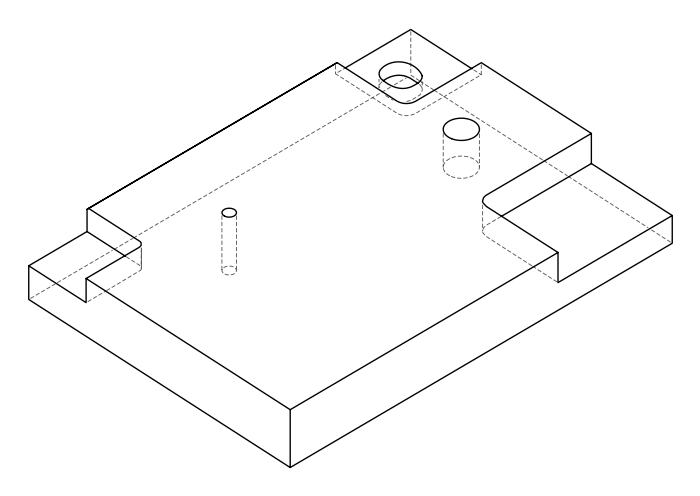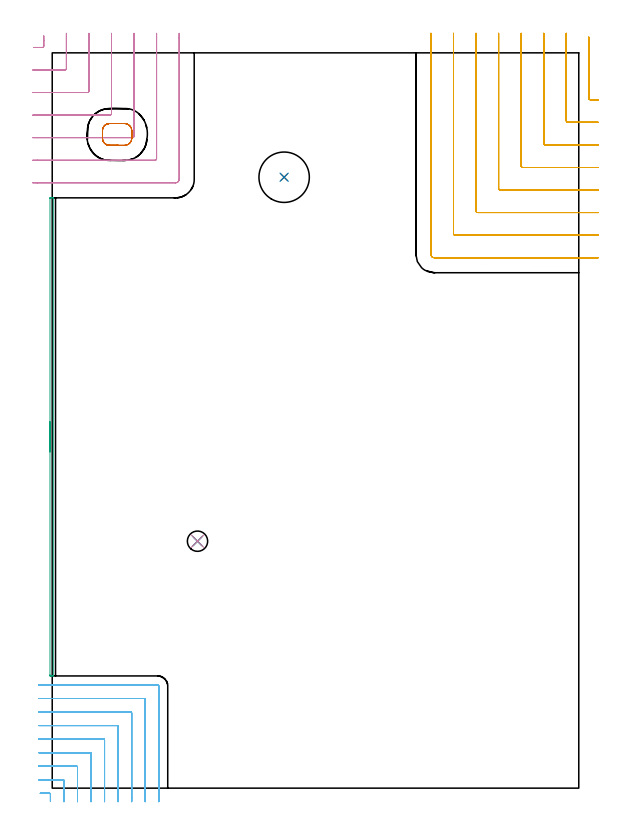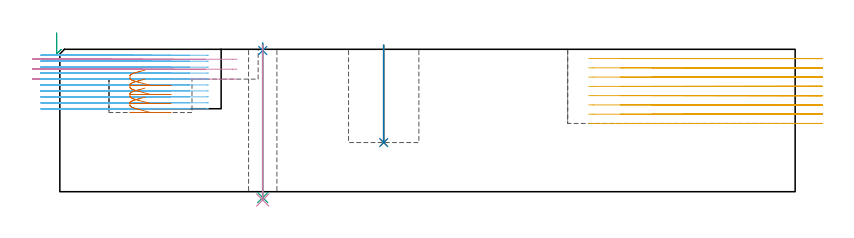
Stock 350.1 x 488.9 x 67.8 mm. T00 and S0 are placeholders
(PLAN: 10 operations, 8 tool changes, 48.8 min)
(1 INDEXABLE_INSERT_DRILL_BLIND_HOLE_FROM_SOLID | STEP1POCKET | NXT0302_014 | 0.19 min | 16001 mm3)
(2 DRILL_TO_ENLARGE_BLIND_HOLE | STEP1POCKET | UGT0301_383 | 0.19 min | 23098 mm3)
(3 AREA_MILL | FG_CHAMFER_SURFACE | UGT0205_001 | 2.69 min | 780 mm3)
(4 MILL_CORNER_NOTCH_RECTANGULAR | CORNER_NOTCH_RECTANGULAR | UGT0201_094 | Follow Part, ap 5, ae 75% | 4.94 min | 128765 mm3)
(5 MILL_CORNER_NOTCH_RECTANGULAR_1 | CORNER_NOTCH_RECTANGULAR_1 | UGT0201_094 | Follow Part, ap 5, ae 75% | 21.68 min | 557829 mm3)
(6 MILL_CORNER_NOTCH_RECTANGULAR_2 | CORNER_NOTCH_RECTANGULAR_2 | NXT0201_011 | Follow Part, ap 3, ae 75% | 17.52 min | 161870 mm3)
(7 MILL_RECTANGULAR_POCKET | POCKET_RECTANGULAR_STRAIGHT | UGT0201_094 | Follow Part, ap 5, ae 75% | 0.95 min | 18685 mm3)
(8 SPOT_DRILL | STEP1HOLE | NXT0321_9005460120000 | 0.03 min | 1 mm3)
(9 DRILL_THROUGH_HOLE_INTO_CENTER | STEP1HOLE | NXT0301_042 | 0.29 min | 2655 mm3)
(10 DRILL_TO_ENLARGE_THROUGH_HOLE | STEP1HOLE | NXT0301_102 | 0.3 min | 6987 mm3)
(TOOL NXT0302_014 | Index. Insert Drill 21.5mm [880-D2150L25-03] | D21.5 PA176 FL65 Z2)
(TOOL UGT0301_383 | Twist Drill Flat Bottom 33.5 mm | D33.5 PA180 FL175 Z2)
(TOOL UGT0205_001 | Chamfer Mill 20 x 3 x 45 deg. | D20 FL50 Z2)
(TOOL UGT0201_094 | End mill 20 mm | D20 FL38 Z4)
(TOOL NXT0201_011 | ENDMILL 12mm [2P460-1200-NA 1630] | D12 FL38 Z6)
(TOOL NXT0321_9005460120000 | NC Spot Drill, 142deg, 12mm, Carbide, Uncoated | D12 PA142 FL30 Z2)
(TOOL NXT0301_042 | Carbide Drill 7.1mm [860.1-0710-057A1-MM 2214] | D7.1 PA140 FL85 Z2)
(TOOL NXT0301_102 | Carbide Drill 13.5mm [860.1-1350-108A1-MM 2214] | D13.5 PA140 FL123 Z2)
(OP 1 INDEXABLE_INSERT_DRILL_BLIND_HOLE_FROM_SOLID)
G17 G21 G94 G90
T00 M6
G54
G17 G0 G90 X154.2 Y406.2 S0 M3
G43 Z77.8 H1
G94 G81 G98 Z23.4 F250. R69.8
G80
M5
M2
(OP 2 DRILL_TO_ENLARGE_BLIND_HOLE)
G17 G21 G94 G90
T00 M6
G54
G17 G0 G90 X154.2 Y406.2 S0 M3
G43 Z77.8 H0
G94 G81 G98 Z23.4 F250. R69.8
G80
M5
M2
(OP 3 AREA_MILL)
G17 G21 G94 G90
T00 M6
G54
G17 G0 G90 X-1.5 Y223.55 S1061 M3
G43 Z77.8 H0
Z75.6
G94 G1 Y223.588 Z74.728 F250.
Y223.702 Z73.863
Y223.891 Z73.012
Y224.153 Z72.18
Y224.487 Z71.374
Y224.89 Z70.6
Y225.358 Z69.864
Y225.89 Z69.172
Y226.479 Z68.529
Y227.122 Z67.94
Y227.814 Z67.408
Y228.55 Z66.94
Y229.324 Z66.537
Y230.13 Z66.203
Y230.962 Z65.941
Y231.813 Z65.752
Y232.678 Z65.638
Y233.55 Z65.6
Y392.02
X-1.499 Y392.345 Z65.601
X-1.495 Y392.463 Z65.603
X-1.491 Y392.495 Z65.605
X-1.266 Y392.497 Z65.83
X-0.666 Y392.5 Z66.434
X-0.4 Z66.699
X0.538 Z67.637
X0.619 Y392.499 Z67.711
X0.661 Y392.496 Z67.752
X0.697 Y392.49 Z67.788
X0.7 Y392.345 Z67.8
Y74.754
X0.697 Y74.61 Z67.788
X0.62 Y74.603 Z67.712
X0.538 Y74.6 Z67.637
X-0.134 Z66.965
X-0.666 Z66.433
X-1.121 Z65.976
X-1.266 Y74.602 Z65.83
X-1.491 Y74.605 Z65.605
X-1.495 Y74.637 Z65.603
X-1.499 Y74.755 Z65.601
X-1.5 Y75.442 Z65.6
Y233.55
Y234.422 Z65.638
Y235.286 Z65.752
Y236.138 Z65.941
Y236.97 Z66.203
Y237.776 Z66.537
Y238.55 Z66.94
Y239.286 Z67.408
Y239.978 Z67.94
Y240.621 Z68.529
Y241.21 Z69.172
Y241.741 Z69.864
Y242.21 Z70.6
Y242.613 Z71.374
Y242.947 Z72.18
Y243.209 Z73.012
Y243.398 Z73.863
Y243.512 Z74.728
Y243.55 Z75.6
G0 Z77.8
M5
M2
(OP 4 MILL_CORNER_NOTCH_RECTANGULAR)
G17 G21 G94 G90
T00 M6
G54
G17 G0 G90 X-12.33 Y492.5 S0 M3
G43 Z77.8 H0
Z63.067
G94 G1 X-9.33 F250.
X-6.593 F500.
G3 X-5.6 Y493.493 R1.
G1 Y497.185
Y500.185 F250.
G0 Z77.8
X-13. Y477.5
Z63.067
G1 X-10.
X8.406 F500.
G3 X9.4 Y478.494 R1.
G1 Y498.9
Y501.9 F250.
G0 Z77.8
X-13. Y462.5
Z63.067
G1 X-10.
X23.406 F500.
G3 X24.4 Y463.494 R1.
G1 Y498.9
Y501.9 F250.
G0 Z77.8
X-13. Y447.5
Z63.067
G1 X-10.
X38.406 F500.
G3 X39.4 Y448.494 R1.
G1 Y498.9
Y501.9 F250.
G0 Z77.8
X-13. Y432.5
Z63.067
G1 X-10.
X53.405 F500.
G3 X54.4 Y433.495 R1.
G1 Y498.9
Y501.9 F250.
G0 Z77.8
X-13. Y417.5
Z63.067
G1 X-10.
X68.405 F500.
G3 X69.4 Y418.495 R1.
G1 Y498.9
Y501.9 F250.
G0 Z77.8
X-13. Y402.5
Z63.067
G1 X-10.
X82.1 F500.
G3 X84.4 Y404.8 R2.3
G1 Y498.9
Y501.9 F250.
G0 Z77.8
X-12.33 Y492.5
Z58.333
G1 X-9.33
X-6.593 F500.
G3 X-5.6 Y493.493 R1.
G1 Y497.185
Y500.185 F250.
G0 Z77.8
X-13. Y477.5
Z58.333
G1 X-10.
X8.407 F500.
G3 X9.4 Y478.493 R1.
G1 Y498.9
Y501.9 F250.
G0 Z77.8
X-13. Y462.5
Z58.333
G1 X-10.
X23.406 F500.
G3 X24.4 Y463.494 R1.
G1 Y498.9
Y501.9 F250.
G0 Z77.8
X-13. Y447.5
Z58.333
G1 X-10.
X38.406 F500.
G3 X39.4 Y448.494 R1.
G1 Y498.9
Y501.9 F250.
G0 Z77.8
X-13. Y432.5
Z58.333
G1 X-10.
X53.405 F500.
G3 X54.4 Y433.495 R1.
G1 Y498.9
Y501.9 F250.
G0 Z77.8
X-13. Y417.5
Z58.333
G1 X-10.
X68.405 F500.
G3 X69.4 Y418.495 R1.
G1 Y498.9
Y501.9 F250.
G0 Z77.8
X-13. Y402.5
Z58.333
G1 X-10.
X82.1 F500.
G3 X84.4 Y404.8 R2.3
G1 Y498.9
Y501.9 F250.
G0 Z77.8
X-12.33 Y492.5
Z53.6
G1 X-9.33
X-6.593 F500.
G3 X-5.6 Y493.493 R1.
G1 Y497.185
Y500.185 F250.
G0 Z77.8
X-13. Y477.5
Z53.6
G1 X-10.
X8.407 F500.
G3 X9.4 Y478.493 R1.
G1 Y498.9
Y501.9 F250.
G0 Z77.8
X-13. Y462.5
Z53.6
G1 X-10.
X23.406 F500.
G3 X24.4 Y463.494 R1.
G1 Y498.9
Y501.9 F250.
G0 Z77.8
X-13. Y447.5
Z53.6
G1 X-10.
X38.406 F500.
G3 X39.4 Y448.494 R1.
G1 Y498.9
Y501.9 F250.
G0 Z77.8
X-13. Y432.5
Z53.6
G1 X-10.
X53.405 F500.
G3 X54.4 Y433.495 R1.
G1 Y498.9
Y501.9 F250.
G0 Z77.8
X-13. Y417.5
Z53.6
G1 X-10.
X68.405 F500.
G3 X69.4 Y418.495 R1.
G1 Y498.9
Y501.9 F250.
G0 Z77.8
X-13. Y402.5
Z53.6
G1 X-10.
X82.1 F500.
G3 X84.4 Y404.8 R2.3
G1 Y498.9
Y501.9 F250.
G0 Z77.8
M5
M2
(OP 5 MILL_CORNER_NOTCH_RECTANGULAR_1)
G17 G21 G94 G90
T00 M6
G54
G17 G0 G90 X356.8 Y499.324 S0 M3
G43 Z77.8 H0
Z63.387
G94 G1 Y496.324 F250.
Y458.692 F500.
G3 X357.792 Y457.7 R1.
G1 X360.1
X363.1 F250.
G0 Z77.8
X341.8 Y501.9
Z63.387
G1 Y498.9
Y443.693 F500.
G3 X342.793 Y442.7 R1.
G1 X360.1
X363.1 F250.
G0 Z77.8
X326.8 Y501.9
Z63.387
G1 Y498.9
Y428.693 F500.
G3 X327.793 Y427.7 R1.
G1 X360.1
X363.1 F250.
G0 Z77.8
X311.8 Y501.9
Z63.387
G1 Y498.9
Y413.694 F500.
G3 X312.794 Y412.7 R1.
G1 X360.1
X363.1 F250.
G0 Z77.8
X296.8 Y501.9
Z63.387
G1 Y498.9
Y398.694 F500.
G3 X297.794 Y397.7 R1.
G1 X360.1
X363.1 F250.
G0 Z77.8
X281.8 Y501.9
Z63.387
G1 Y498.9
Y383.694 F500.
G3 X282.794 Y382.7 R1.
G1 X360.1
X363.1 F250.
G0 Z77.8
X266.8 Y501.9
Z63.387
G1 Y498.9
Y368.695 F500.
G3 X267.795 Y367.7 R1.
G1 X360.1
X363.1 F250.
G0 Z77.8
X251.8 Y501.9
Z63.387
G1 Y498.9
Y354.9 F500.
G3 X254. Y352.7 R2.2
G1 X360.1
X363.1 F250.
G0 Z77.8
X356.8 Y499.324
Z58.975
G1 Y496.324
Y458.692 F500.
G3 X357.792 Y457.7 R1.
G1 X360.1
X363.1 F250.
G0 Z77.8
X341.8 Y501.9
Z58.975
G1 Y498.9
Y443.693 F500.
G3 X342.793 Y442.7 R1.
G1 X360.1
X363.1 F250.
G0 Z77.8
X326.8 Y501.9
Z58.975
G1 Y498.9
Y428.693 F500.
G3 X327.793 Y427.7 R1.
G1 X360.1
X363.1 F250.
G0 Z77.8
X311.8 Y501.9
Z58.975
G1 Y498.9
Y413.694 F500.
G3 X312.794 Y412.7 R1.
G1 X360.1
X363.1 F250.
G0 Z77.8
X296.8 Y501.9
Z58.975
G1 Y498.9
Y398.694 F500.
G3 X297.794 Y397.7 R1.
G1 X360.1
X363.1 F250.
G0 Z77.8
X281.8 Y501.9
Z58.975
G1 Y498.9
Y383.694 F500.
G3 X282.795 Y382.7 R1.
G1 X360.1
X363.1 F250.
G0 Z77.8
X266.8 Y501.9
Z58.975
G1 Y498.9
Y368.695 F500.
G3 X267.795 Y367.7 R1.
G1 X360.1
X363.1 F250.
G0 Z77.8
X251.8 Y501.9
Z58.975
G1 Y498.9
Y354.9 F500.
G3 X254. Y352.7 R2.2
G1 X360.1
X363.1 F250.
G0 Z77.8
X356.8 Y499.324
Z54.562
G1 Y496.324
Y458.692 F500.
G3 X357.792 Y457.7 R1.
G1 X360.1
X363.1 F250.
G0 Z77.8
X341.8 Y501.9
Z54.562
G1 Y498.9
Y443.693 F500.
G3 X342.793 Y442.7 R1.
G1 X360.1
X363.1 F250.
G0 Z77.8
X326.8 Y501.9
Z54.562
G1 Y498.9
Y428.693 F500.
G3 X327.793 Y427.7 R1.
G1 X360.1
X363.1 F250.
G0 Z77.8
X311.8 Y501.9
Z54.562
G1 Y498.9
Y413.694 F500.
G3 X312.794 Y412.7 R1.
G1 X360.1
X363.1 F250.
G0 Z77.8
X296.8 Y501.9
Z54.562
G1 Y498.9
Y398.694 F500.
G3 X297.794 Y397.7 R1.
G1 X360.1
X363.1 F250.
G0 Z77.8
X281.8 Y501.9
Z54.562
G1 Y498.9
Y383.694 F500.
G3 X282.795 Y382.7 R1.
G1 X360.1
X363.1 F250.
G0 Z77.8
X266.8 Y501.9
Z54.562
G1 Y498.9
Y368.695 F500.
G3 X267.795 Y367.7 R1.
G1 X360.1
X363.1 F250.
G0 Z77.8
X251.8 Y501.9
Z54.562
G1 Y498.9
Y354.9 F500.
G3 X254. Y352.7 R2.2
G1 X360.1
X363.1 F250.
G0 Z77.8
X356.8 Y499.324
Z50.15
G1 Y496.324
Y458.692 F500.
G3 X357.792 Y457.7 R1.
G1 X360.1
X363.1 F250.
G0 Z77.8
X341.8 Y501.9
Z50.15
G1 Y498.9
Y443.693 F500.
G3 X342.793 Y442.7 R1.
G1 X360.1
X363.1 F250.
G0 Z77.8
X326.8 Y501.9
Z50.15
G1 Y498.9
Y428.693 F500.
G3 X327.793 Y427.7 R1.
G1 X360.1
X363.1 F250.
G0 Z77.8
X311.8 Y501.9
Z50.15
G1 Y498.9
Y413.694 F500.
G3 X312.794 Y412.7 R1.
G1 X360.1
X363.1 F250.
G0 Z77.8
X296.8 Y501.9
Z50.15
G1 Y498.9
Y398.694 F500.
G3 X297.794 Y397.7 R1.
G1 X360.1
X363.1 F250.
G0 Z77.8
X281.8 Y501.9
Z50.15
G1 Y498.9
Y383.694 F500.
G3 X282.795 Y382.7 R1.
G1 X360.1
X363.1 F250.
G0 Z77.8
X266.8 Y501.9
Z50.15
G1 Y498.9
Y368.695 F500.
G3 X267.795 Y367.7 R1.
G1 X360.1
X363.1 F250.
G0 Z77.8
X251.8 Y501.9
Z50.15
G1 Y498.9
Y354.9 F500.
G3 X254. Y352.7 R2.2
G1 X360.1
X363.1 F250.
G0 Z77.8
X356.8 Y499.324
Z45.737
G1 Y496.324
Y458.692 F500.
G3 X357.792 Y457.7 R1.
G1 X360.1
X363.1 F250.
G0 Z77.8
X341.8 Y501.9
Z45.737
G1 Y498.9
Y443.693 F500.
G3 X342.793 Y442.7 R1.
G1 X360.1
X363.1 F250.
G0 Z77.8
X326.8 Y501.9
Z45.737
G1 Y498.9
Y428.693 F500.
G3 X327.793 Y427.7 R1.
G1 X360.1
X363.1 F250.
G0 Z77.8
X311.8 Y501.9
Z45.737
G1 Y498.9
Y413.694 F500.
G3 X312.794 Y412.7 R1.
G1 X360.1
X363.1 F250.
G0 Z77.8
X296.8 Y501.9
Z45.737
G1 Y498.9
Y398.694 F500.
G3 X297.794 Y397.7 R1.
G1 X360.1
X363.1 F250.
G0 Z77.8
X281.8 Y501.9
Z45.737
G1 Y498.9
Y383.694 F500.
G3 X282.795 Y382.7 R1.
G1 X360.1
X363.1 F250.
G0 Z77.8
X266.8 Y501.9
Z45.737
G1 Y498.9
Y368.695 F500.
G3 X267.795 Y367.7 R1.
G1 X360.1
X363.1 F250.
G0 Z77.8
X251.8 Y501.9
Z45.737
G1 Y498.9
Y354.9 F500.
G3 X254. Y352.7 R2.2
G1 X360.1
X363.1 F250.
G0 Z77.8
X356.8 Y499.324
Z41.325
G1 Y496.324
Y458.692 F500.
G3 X357.792 Y457.7 R1.
G1 X360.1
X363.1 F250.
G0 Z77.8
X341.8 Y501.9
Z41.325
G1 Y498.9
Y443.693 F500.
G3 X342.793 Y442.7 R1.
G1 X360.1
X363.1 F250.
G0 Z77.8
X326.8 Y501.9
Z41.325
G1 Y498.9
Y428.693 F500.
G3 X327.793 Y427.7 R1.
G1 X360.1
X363.1 F250.
G0 Z77.8
X311.8 Y501.9
Z41.325
G1 Y498.9
Y413.694 F500.
G3 X312.794 Y412.7 R1.
G1 X360.1
X363.1 F250.
G0 Z77.8
X296.8 Y501.9
Z41.325
G1 Y498.9
Y398.694 F500.
G3 X297.794 Y397.7 R1.
G1 X360.1
X363.1 F250.
G0 Z77.8
X281.8 Y501.9
Z41.325
G1 Y498.9
Y383.694 F500.
G3 X282.795 Y382.7 R1.
G1 X360.1
X363.1 F250.
G0 Z77.8
X266.8 Y501.9
Z41.325
G1 Y498.9
Y368.695 F500.
G3 X267.795 Y367.7 R1.
G1 X360.1
X363.1 F250.
G0 Z77.8
X251.8 Y501.9
Z41.325
G1 Y498.9
Y354.9 F500.
G3 X254. Y352.7 R2.2
G1 X360.1
X363.1 F250.
G0 Z77.8
X356.8 Y499.324
Z36.912
G1 Y496.324
Y458.692 F500.
G3 X357.792 Y457.7 R1.
G1 X360.1
X363.1 F250.
G0 Z77.8
X341.8 Y501.9
Z36.912
G1 Y498.9
Y443.693 F500.
G3 X342.793 Y442.7 R1.
G1 X360.1
X363.1 F250.
G0 Z77.8
X326.8 Y501.9
Z36.912
G1 Y498.9
Y428.693 F500.
G3 X327.793 Y427.7 R1.
G1 X360.1
X363.1 F250.
G0 Z77.8
X311.8 Y501.9
Z36.912
G1 Y498.9
Y413.694 F500.
G3 X312.794 Y412.7 R1.
G1 X360.1
X363.1 F250.
G0 Z77.8
X296.8 Y501.9
Z36.912
G1 Y498.9
Y398.694 F500.
G3 X297.794 Y397.7 R1.
G1 X360.1
X363.1 F250.
G0 Z77.8
X281.8 Y501.9
Z36.912
G1 Y498.9
Y383.694 F500.
G3 X282.795 Y382.7 R1.
G1 X360.1
X363.1 F250.
G0 Z77.8
X266.8 Y501.9
Z36.912
G1 Y498.9
Y368.695 F500.
G3 X267.795 Y367.7 R1.
G1 X360.1
X363.1 F250.
G0 Z77.8
X251.8 Y501.9
Z36.912
G1 Y498.9
Y354.9 F500.
G3 X254. Y352.7 R2.2
G1 X360.1
X363.1 F250.
G0 Z77.8
X356.8 Y499.324
Z32.5
G1 Y496.324
Y458.692 F500.
G3 X357.792 Y457.7 R1.
G1 X360.1
X363.1 F250.
G0 Z77.8
X341.8 Y501.9
Z32.5
G1 Y498.9
Y443.693 F500.
G3 X342.793 Y442.7 R1.
G1 X360.1
X363.1 F250.
G0 Z77.8
X326.8 Y501.9
Z32.5
G1 Y498.9
Y428.693 F500.
G3 X327.793 Y427.7 R1.
G1 X360.1
X363.1 F250.
G0 Z77.8
X311.8 Y501.9
Z32.5
G1 Y498.9
Y413.694 F500.
G3 X312.794 Y412.7 R1.
G1 X360.1
X363.1 F250.
G0 Z77.8
X296.8 Y501.9
Z32.5
G1 Y498.9
Y398.694 F500.
G3 X297.794 Y397.7 R1.
G1 X360.1
X363.1 F250.
G0 Z77.8
X281.8 Y501.9
Z32.5
G1 Y498.9
Y383.694 F500.
G3 X282.795 Y382.7 R1.
G1 X360.1
X363.1 F250.
G0 Z77.8
X266.8 Y501.9
Z32.5
G1 Y498.9
Y368.695 F500.
G3 X267.795 Y367.7 R1.
G1 X360.1
X363.1 F250.
G0 Z77.8
X251.8 Y501.9
Z32.5
G1 Y498.9
Y354.9 F500.
G3 X254. Y352.7 R2.2
G1 X360.1
X363.1 F250.
G0 Z77.8
M5
M2
(OP 6 MILL_CORNER_NOTCH_RECTANGULAR_2)
G17 G21 G94 G90
T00 M6
G54
G17 G0 G90 X-1.2 Y-8.879 S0 M3
G43 Z77.8 H1
Z64.97
G94 G1 Y-5.879 F250.
Y-3.995
G3 X-1.795 Y-3.4 R0.6
G1 X-4.944
X-7.944
G0 Z77.8
X7.8 Y-9.
Z64.97
G1 Y-6.
Y5.005 F500.
G3 X7.205 Y5.6 R0.6
G1 X-6.
X-9. F250.
G0 Z77.8
X16.8 Y-9.
Z64.97
G1 Y-6.
Y14.005 F500.
G3 X16.205 Y14.6 R0.6
G1 X-6.
X-9. F250.
G0 Z77.8
X25.8 Y-9.
Z64.97
G1 Y-6.
Y23.005 F500.
G3 X25.205 Y23.6 R0.6
G1 X-6.
X-9. F250.
G0 Z77.8
X34.8 Y-9.
Z64.97
G1 Y-6.
Y32.004 F500.
G3 X34.204 Y32.6 R0.6
G1 X-6.
X-9. F250.
G0 Z77.8
X43.8 Y-9.
Z64.97
G1 Y-6.
Y41.004 F500.
G3 X43.204 Y41.6 R0.6
G1 X-6.
X-9. F250.
G0 Z77.8
X52.8 Y-9.
Z64.97
G1 Y-6.
Y50.004 F500.
G3 X52.204 Y50.6 R0.6
G1 X-6.
X-9. F250.
G0 Z77.8
X61.8 Y-9.
Z64.97
G1 Y-6.
Y59.004 F500.
G3 X61.204 Y59.6 R0.6
G1 X-6.
X-9. F250.
G0 Z77.8
X70.8 Y-9.
Z64.97
G1 Y-6.
Y67.9 F500.
G3 X70.1 Y68.6 R0.7
G1 X-6.
X-9. F250.
G0 Z77.8
X-1.2 Y-8.879
Z62.14
G1 Y-5.879
Y-3.994
G3 X-1.794 Y-3.4 R0.6
G1 X-4.944
X-7.944
G0 Z77.8
X7.8 Y-9.
Z62.14
G1 Y-6.
Y5.005 F500.
G3 X7.205 Y5.6 R0.6
G1 X-6.
X-9. F250.
G0 Z77.8
X16.8 Y-9.
Z62.14
G1 Y-6.
Y14.005 F500.
G3 X16.205 Y14.6 R0.6
G1 X-6.
X-9. F250.
G0 Z77.8
X25.8 Y-9.
Z62.14
G1 Y-6.
Y23.005 F500.
G3 X25.205 Y23.6 R0.6
G1 X-6.
X-9. F250.
G0 Z77.8
X34.8 Y-9.
Z62.14
G1 Y-6.
Y32.004 F500.
G3 X34.204 Y32.6 R0.6
G1 X-6.
X-9. F250.
G0 Z77.8
X43.8 Y-9.
Z62.14
G1 Y-6.
Y41.004 F500.
G3 X43.204 Y41.6 R0.6
G1 X-6.
X-9. F250.
G0 Z77.8
X52.8 Y-9.
Z62.14
G1 Y-6.
Y50.004 F500.
G3 X52.204 Y50.6 R0.6
G1 X-6.
X-9. F250.
G0 Z77.8
X61.8 Y-9.
Z62.14
G1 Y-6.
Y59.004 F500.
G3 X61.204 Y59.6 R0.6
G1 X-6.
X-9. F250.
G0 Z77.8
X70.8 Y-9.
Z62.14
G1 Y-6.
Y67.9 F500.
G3 X70.1 Y68.6 R0.7
G1 X-6.
X-9. F250.
G0 Z77.8
X-1.2 Y-8.879
Z59.31
G1 Y-5.879
Y-3.994
G3 X-1.794 Y-3.4 R0.6
G1 X-4.944
X-7.944
G0 Z77.8
X7.8 Y-9.
Z59.31
G1 Y-6.
Y5.005 F500.
G3 X7.205 Y5.6 R0.6
G1 X-6.
X-9. F250.
G0 Z77.8
X16.8 Y-9.
Z59.31
G1 Y-6.
Y14.005 F500.
G3 X16.205 Y14.6 R0.6
G1 X-6.
X-9. F250.
G0 Z77.8
X25.8 Y-9.
Z59.31
G1 Y-6.
Y23.005 F500.
G3 X25.205 Y23.6 R0.6
G1 X-6.
X-9. F250.
G0 Z77.8
X34.8 Y-9.
Z59.31
G1 Y-6.
Y32.004 F500.
G3 X34.204 Y32.6 R0.6
G1 X-6.
X-9. F250.
G0 Z77.8
X43.8 Y-9.
Z59.31
G1 Y-6.
Y41.004 F500.
G3 X43.204 Y41.6 R0.6
G1 X-6.
X-9. F250.
G0 Z77.8
X52.8 Y-9.
Z59.31
G1 Y-6.
Y50.004 F500.
G3 X52.204 Y50.6 R0.6
G1 X-6.
X-9. F250.
G0 Z77.8
X61.8 Y-9.
Z59.31
G1 Y-6.
Y59.004 F500.
G3 X61.204 Y59.6 R0.6
G1 X-6.
X-9. F250.
G0 Z77.8
X70.8 Y-9.
Z59.31
G1 Y-6.
Y67.9 F500.
G3 X70.1 Y68.6 R0.7
G1 X-6.
X-9. F250.
G0 Z77.8
X-1.2 Y-8.879
Z56.48
G1 Y-5.879
Y-3.994
G3 X-1.794 Y-3.4 R0.6
G1 X-4.944
X-7.944
G0 Z77.8
X7.8 Y-9.
Z56.48
G1 Y-6.
Y5.005 F500.
G3 X7.205 Y5.6 R0.6
G1 X-6.
X-9. F250.
G0 Z77.8
X16.8 Y-9.
Z56.48
G1 Y-6.
Y14.005 F500.
G3 X16.205 Y14.6 R0.6
G1 X-6.
X-9. F250.
G0 Z77.8
X25.8 Y-9.
Z56.48
G1 Y-6.
Y23.005 F500.
G3 X25.205 Y23.6 R0.6
G1 X-6.
X-9. F250.
G0 Z77.8
X34.8 Y-9.
Z56.48
G1 Y-6.
Y32.004 F500.
G3 X34.204 Y32.6 R0.6
G1 X-6.
X-9. F250.
G0 Z77.8
X43.8 Y-9.
Z56.48
G1 Y-6.
Y41.004 F500.
G3 X43.204 Y41.6 R0.6
G1 X-6.
X-9. F250.
G0 Z77.8
X52.8 Y-9.
Z56.48
G1 Y-6.
Y50.004 F500.
G3 X52.204 Y50.6 R0.6
G1 X-6.
X-9. F250.
G0 Z77.8
X61.8 Y-9.
Z56.48
G1 Y-6.
Y59.004 F500.
G3 X61.204 Y59.6 R0.6
G1 X-6.
X-9. F250.
G0 Z77.8
X70.8 Y-9.
Z56.48
G1 Y-6.
Y67.9 F500.
G3 X70.1 Y68.6 R0.7
G1 X-6.
X-9. F250.
G0 Z77.8
X-1.2 Y-8.879
Z53.65
G1 Y-5.879
Y-3.994
G3 X-1.794 Y-3.4 R0.6
G1 X-4.944
X-7.944
G0 Z77.8
X7.8 Y-9.
Z53.65
G1 Y-6.
Y5.005 F500.
G3 X7.205 Y5.6 R0.6
G1 X-6.
X-9. F250.
G0 Z77.8
X16.8 Y-9.
Z53.65
G1 Y-6.
Y14.005 F500.
G3 X16.205 Y14.6 R0.6
G1 X-6.
X-9. F250.
G0 Z77.8
X25.8 Y-9.
Z53.65
G1 Y-6.
Y23.005 F500.
G3 X25.205 Y23.6 R0.6
G1 X-6.
X-9. F250.
G0 Z77.8
X34.8 Y-9.
Z53.65
G1 Y-6.
Y32.004 F500.
G3 X34.204 Y32.6 R0.6
G1 X-6.
X-9. F250.
G0 Z77.8
X43.8 Y-9.
Z53.65
G1 Y-6.
Y41.004 F500.
G3 X43.204 Y41.6 R0.6
G1 X-6.
X-9. F250.
G0 Z77.8
X52.8 Y-9.
Z53.65
G1 Y-6.
Y50.004 F500.
G3 X52.204 Y50.6 R0.6
G1 X-6.
X-9. F250.
G0 Z77.8
X61.8 Y-9.
Z53.65
G1 Y-6.
Y59.004 F500.
G3 X61.204 Y59.6 R0.6
G1 X-6.
X-9. F250.
G0 Z77.8
X70.8 Y-9.
Z53.65
G1 Y-6.
Y67.9 F500.
G3 X70.1 Y68.6 R0.7
G1 X-6.
X-9. F250.
G0 Z77.8
X-1.2 Y-8.879
Z50.82
G1 Y-5.879
Y-3.994
G3 X-1.794 Y-3.4 R0.6
G1 X-4.944
X-7.944
G0 Z77.8
X7.8 Y-9.
Z50.82
G1 Y-6.
Y5.005 F500.
G3 X7.205 Y5.6 R0.6
G1 X-6.
X-9. F250.
G0 Z77.8
X16.8 Y-9.
Z50.82
G1 Y-6.
Y14.005 F500.
G3 X16.205 Y14.6 R0.6
G1 X-6.
X-9. F250.
G0 Z77.8
X25.8 Y-9.
Z50.82
G1 Y-6.
Y23.005 F500.
G3 X25.205 Y23.6 R0.6
G1 X-6.
X-9. F250.
G0 Z77.8
X34.8 Y-9.
Z50.82
G1 Y-6.
Y32.004 F500.
G3 X34.204 Y32.6 R0.6
G1 X-6.
X-9. F250.
G0 Z77.8
X43.8 Y-9.
Z50.82
G1 Y-6.
Y41.004 F500.
G3 X43.204 Y41.6 R0.6
G1 X-6.
X-9. F250.
G0 Z77.8
X52.8 Y-9.
Z50.82
G1 Y-6.
Y50.004 F500.
G3 X52.204 Y50.6 R0.6
G1 X-6.
X-9. F250.
G0 Z77.8
X61.8 Y-9.
Z50.82
G1 Y-6.
Y59.004 F500.
G3 X61.204 Y59.6 R0.6
G1 X-6.
X-9. F250.
G0 Z77.8
X70.8 Y-9.
Z50.82
G1 Y-6.
Y67.9 F500.
G3 X70.1 Y68.6 R0.7
G1 X-6.
X-9. F250.
G0 Z77.8
X-1.2 Y-8.879
Z47.99
G1 Y-5.879
Y-3.995
G3 X-1.795 Y-3.4 R0.6
G1 X-4.944
X-7.944
G0 Z77.8
X7.8 Y-9.
Z47.99
G1 Y-6.
Y5.005 F500.
G3 X7.205 Y5.6 R0.6
G1 X-6.
X-9. F250.
G0 Z77.8
X16.8 Y-9.
Z47.99
G1 Y-6.
Y14.005 F500.
G3 X16.205 Y14.6 R0.6
G1 X-6.
X-9. F250.
G0 Z77.8
X25.8 Y-9.
Z47.99
G1 Y-6.
Y23.005 F500.
G3 X25.205 Y23.6 R0.6
G1 X-6.
X-9. F250.
G0 Z77.8
X34.8 Y-9.
Z47.99
G1 Y-6.
Y32.004 F500.
G3 X34.204 Y32.6 R0.6
G1 X-6.
X-9. F250.
G0 Z77.8
X43.8 Y-9.
Z47.99
G1 Y-6.
Y41.004 F500.
G3 X43.204 Y41.6 R0.6
G1 X-6.
X-9. F250.
G0 Z77.8
X52.8 Y-9.
Z47.99
G1 Y-6.
Y50.004 F500.
G3 X52.204 Y50.6 R0.6
G1 X-6.
X-9. F250.
G0 Z77.8
X61.8 Y-9.
Z47.99
G1 Y-6.
Y59.004 F500.
G3 X61.204 Y59.6 R0.6
G1 X-6.
X-9. F250.
G0 Z77.8
X70.8 Y-9.
Z47.99
G1 Y-6.
Y67.9 F500.
G3 X70.1 Y68.6 R0.7
G1 X-6.
X-9. F250.
G0 Z77.8
X-1.2 Y-8.879
Z45.16
G1 Y-5.879
Y-3.995
G3 X-1.795 Y-3.4 R0.6
G1 X-4.944
X-7.944
G0 Z77.8
X7.8 Y-9.
Z45.16
G1 Y-6.
Y5.005 F500.
G3 X7.205 Y5.6 R0.6
G1 X-6.
X-9. F250.
G0 Z77.8
X16.8 Y-9.
Z45.16
G1 Y-6.
Y14.005 F500.
G3 X16.205 Y14.6 R0.6
G1 X-6.
X-9. F250.
G0 Z77.8
X25.8 Y-9.
Z45.16
G1 Y-6.
Y23.005 F500.
G3 X25.205 Y23.6 R0.6
G1 X-6.
X-9. F250.
G0 Z77.8
X34.8 Y-9.
Z45.16
G1 Y-6.
Y32.004 F500.
G3 X34.204 Y32.6 R0.6
G1 X-6.
X-9. F250.
G0 Z77.8
X43.8 Y-9.
Z45.16
G1 Y-6.
Y41.004 F500.
G3 X43.204 Y41.6 R0.6
G1 X-6.
X-9. F250.
G0 Z77.8
X52.8 Y-9.
Z45.16
G1 Y-6.
Y50.004 F500.
G3 X52.204 Y50.6 R0.6
G1 X-6.
X-9. F250.
G0 Z77.8
X61.8 Y-9.
Z45.16
G1 Y-6.
Y59.004 F500.
G3 X61.204 Y59.6 R0.6
G1 X-6.
X-9. F250.
G0 Z77.8
X70.8 Y-9.
Z45.16
G1 Y-6.
Y67.9 F500.
G3 X70.1 Y68.6 R0.7
G1 X-6.
X-9. F250.
G0 Z77.8
X-1.2 Y-8.879
Z42.33
G1 Y-5.879
Y-3.995
G3 X-1.795 Y-3.4 R0.6
G1 X-4.944
X-7.944
G0 Z77.8
X7.8 Y-9.
Z42.33
G1 Y-6.
Y5.005 F500.
G3 X7.205 Y5.6 R0.6
G1 X-6.
X-9. F250.
G0 Z77.8
X16.8 Y-9.
Z42.33
G1 Y-6.
Y14.005 F500.
G3 X16.205 Y14.6 R0.6
G1 X-6.
X-9. F250.
G0 Z77.8
X25.8 Y-9.
Z42.33
G1 Y-6.
Y23.005 F500.
G3 X25.205 Y23.6 R0.6
G1 X-6.
X-9. F250.
G0 Z77.8
X34.8 Y-9.
Z42.33
G1 Y-6.
Y32.004 F500.
G3 X34.204 Y32.6 R0.6
G1 X-6.
X-9. F250.
G0 Z77.8
X43.8 Y-9.
Z42.33
G1 Y-6.
Y41.004 F500.
G3 X43.204 Y41.6 R0.6
G1 X-6.
X-9. F250.
G0 Z77.8
X52.8 Y-9.
Z42.33
G1 Y-6.
Y50.004 F500.
G3 X52.204 Y50.6 R0.6
G1 X-6.
X-9. F250.
G0 Z77.8
X61.8 Y-9.
Z42.33
G1 Y-6.
Y59.004 F500.
G3 X61.204 Y59.6 R0.6
G1 X-6.
X-9. F250.
G0 Z77.8
X70.8 Y-9.
Z42.33
G1 Y-6.
Y67.9 F500.
G3 X70.1 Y68.6 R0.7
G1 X-6.
X-9. F250.
G0 Z77.8
X-1.2 Y-8.879
Z39.5
G1 Y-5.879
Y-3.995
G3 X-1.795 Y-3.4 R0.6
G1 X-4.944
X-7.944
G0 Z77.8
X7.8 Y-9.
Z39.5
G1 Y-6.
Y5.005 F500.
G3 X7.205 Y5.6 R0.6
G1 X-6.
X-9. F250.
G0 Z77.8
X16.8 Y-9.
Z39.5
G1 Y-6.
Y14.005 F500.
G3 X16.205 Y14.6 R0.6
G1 X-6.
X-9. F250.
G0 Z77.8
X25.8 Y-9.
Z39.5
G1 Y-6.
Y23.005 F500.
G3 X25.205 Y23.6 R0.6
G1 X-6.
X-9. F250.
G0 Z77.8
X34.8 Y-9.
Z39.5
G1 Y-6.
Y32.004 F500.
G3 X34.204 Y32.6 R0.6
G1 X-6.
X-9. F250.
G0 Z77.8
X43.8 Y-9.
Z39.5
G1 Y-6.
Y41.004 F500.
G3 X43.204 Y41.6 R0.6
G1 X-6.
X-9. F250.
G0 Z77.8
X52.8 Y-9.
Z39.5
G1 Y-6.
Y50.004 F500.
G3 X52.204 Y50.6 R0.6
G1 X-6.
X-9. F250.
G0 Z77.8
X61.8 Y-9.
Z39.5
G1 Y-6.
Y59.004 F500.
G3 X61.204 Y59.6 R0.6
G1 X-6.
X-9. F250.
G0 Z77.8
X70.8 Y-9.
Z39.5
G1 Y-6.
Y67.9 F500.
G3 X70.1 Y68.6 R0.7
G1 X-6.
X-9. F250.
G0 Z77.8
M5
M2
(OP 7 MILL_RECTANGULAR_POCKET)
G17 G21 G94 G90
T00 M6
G54
G17 G0 G90 X40.508 Y441.9 S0 M3
G43 Z77.8 H0
Z57.9
G94 G1 X38.2 Z57.282 F250.
X37.981 Z57.223
X37.392 Y441.837 Z57.064
X36.816 Y441.701 Z56.906
X36.26 Y441.496 Z56.747
X35.734 Y441.224 Z56.588
X35.246 Y440.89 Z56.43
X34.802 Y440.498 Z56.271
X34.41 Y440.054 Z56.112
X34.076 Y439.566 Z55.954
X33.804 Y439.04 Z55.795
X33.599 Y438.484 Z55.636
X33.463 Y437.908 Z55.478
X33.4 Y437.319 Z55.319
Y431.981 Z53.889
X33.463 Y431.392 Z53.73
X33.599 Y430.816 Z53.571
X33.804 Y430.26 Z53.413
X34.076 Y429.734 Z53.254
X34.41 Y429.246 Z53.096
X34.802 Y428.802 Z52.937
X35.246 Y428.41 Z52.778
X35.734 Y428.076 Z52.62
X36.26 Y427.804 Z52.461
X36.816 Y427.599 Z52.302
X37.392 Y427.463 Z52.144
X37.981 Y427.4 Z51.985
X43.15 Z50.6
X48.1 F500.
G3 X52.9 Y432.2 R4.8
G1 Y437.1
G3 X48.1 Y441.9 R4.8
G1 X38.2
G3 X33.4 Y437.1 R4.8
G1 Y432.2
G3 X38.2 Y427.4 R4.8
G1 X43.15
X44.15
G0 X40.508 Y441.9 Z53.6
G1 X38.2 Z52.982 F250.
X37.981 Z52.923
X37.392 Y441.837 Z52.764
X36.816 Y441.701 Z52.606
X36.26 Y441.496 Z52.447
X35.734 Y441.224 Z52.288
X35.246 Y440.89 Z52.13
X34.802 Y440.498 Z51.971
X34.41 Y440.054 Z51.812
X34.076 Y439.566 Z51.654
X33.804 Y439.04 Z51.495
X33.599 Y438.484 Z51.336
X33.463 Y437.908 Z51.178
X33.4 Y437.319 Z51.019
Y431.981 Z49.589
X33.463 Y431.392 Z49.43
X33.599 Y430.816 Z49.271
X33.804 Y430.26 Z49.113
X34.076 Y429.734 Z48.954
X34.41 Y429.246 Z48.796
X34.802 Y428.802 Z48.637
X35.246 Y428.41 Z48.478
X35.734 Y428.076 Z48.32
X36.26 Y427.804 Z48.161
X36.816 Y427.599 Z48.002
X37.392 Y427.463 Z47.844
X37.981 Y427.4 Z47.685
X43.15 Z46.3
X48.1 F500.
G3 X52.9 Y432.2 R4.8
G1 Y437.1
G3 X48.1 Y441.9 R4.8
G1 X38.2
G3 X33.4 Y437.1 R4.8
G1 Y432.2
G3 X38.2 Y427.4 R4.8
G1 X43.15
X44.15
G0 X40.508 Y441.9 Z49.3
G1 X38.2 Z48.682 F250.
X37.981 Z48.623
X37.392 Y441.837 Z48.464
X36.816 Y441.701 Z48.306
X36.26 Y441.496 Z48.147
X35.734 Y441.224 Z47.988
X35.246 Y440.89 Z47.83
X34.802 Y440.498 Z47.671
X34.41 Y440.054 Z47.512
X34.076 Y439.566 Z47.354
X33.804 Y439.04 Z47.195
X33.599 Y438.484 Z47.036
X33.463 Y437.908 Z46.878
X33.4 Y437.319 Z46.719
Y431.981 Z45.289
X33.463 Y431.392 Z45.13
X33.599 Y430.816 Z44.971
X33.804 Y430.26 Z44.813
X34.076 Y429.734 Z44.654
X34.41 Y429.246 Z44.496
X34.802 Y428.802 Z44.337
X35.246 Y428.41 Z44.178
X35.734 Y428.076 Z44.02
X36.26 Y427.804 Z43.861
X36.816 Y427.599 Z43.702
X37.392 Y427.463 Z43.544
X37.981 Y427.4 Z43.385
X43.15 Z42.
X48.1 F500.
G3 X52.9 Y432.2 R4.8
G1 Y437.1
G3 X48.1 Y441.9 R4.8
G1 X38.2
G3 X33.4 Y437.1 R4.8
G1 Y432.2
G3 X38.2 Y427.4 R4.8
G1 X43.15
X44.15
G0 X40.508 Y441.9 Z45.
G1 X38.2 Z44.382 F250.
X37.981 Z44.323
X37.392 Y441.837 Z44.164
X36.816 Y441.701 Z44.006
X36.26 Y441.496 Z43.847
X35.734 Y441.224 Z43.688
X35.246 Y440.89 Z43.53
X34.802 Y440.498 Z43.371
X34.41 Y440.054 Z43.212
X34.076 Y439.566 Z43.054
X33.804 Y439.04 Z42.895
X33.599 Y438.484 Z42.736
X33.463 Y437.908 Z42.578
X33.4 Y437.319 Z42.419
Y431.981 Z40.989
X33.463 Y431.392 Z40.83
X33.599 Y430.816 Z40.671
X33.804 Y430.26 Z40.513
X34.076 Y429.734 Z40.354
X34.41 Y429.246 Z40.196
X34.802 Y428.802 Z40.037
X35.246 Y428.41 Z39.878
X35.734 Y428.076 Z39.72
X36.26 Y427.804 Z39.561
X36.816 Y427.599 Z39.402
X37.392 Y427.463 Z39.244
X37.981 Y427.4 Z39.085
X43.15 Z37.7
X48.1 F500.
G3 X52.9 Y432.2 R4.8
G1 Y437.1
G3 X48.1 Y441.9 R4.8
G1 X38.2
G3 X33.4 Y437.1 R4.8
G1 Y432.2
G3 X38.2 Y427.4 R4.8
G1 X43.15
X44.15
G0 Z77.8
M5
M2
(OP 8 SPOT_DRILL)
G17 G21 G94 G90
T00 M6
G54
G17 G0 G90 X96.6 Y164.2 S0 M3
G43 Z77.8 H0
G94 G81 G98 Z67.215 F250. R70.8
G80
M5
M2
(OP 9 DRILL_THROUGH_HOLE_INTO_CENTER)
G17 G21 G94 G90
T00 M6
G54
G17 G0 G90 X96.6 Y164.2 S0 M3
G43 Z77.8 H1
G94 G73 G98 Z-2.792 F250. Q7.059 R69.8
G80
M5
M2
(OP 10 DRILL_TO_ENLARGE_THROUGH_HOLE)
G17 G21 G94 G90
T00 M6
G54
G17 G0 G90 X96.6 Y164.2 S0 M3
G43 Z77.8 H1
G94 G73 G98 Z-3.957 F250. Q11.959 R69.8
G80
M5
M2
